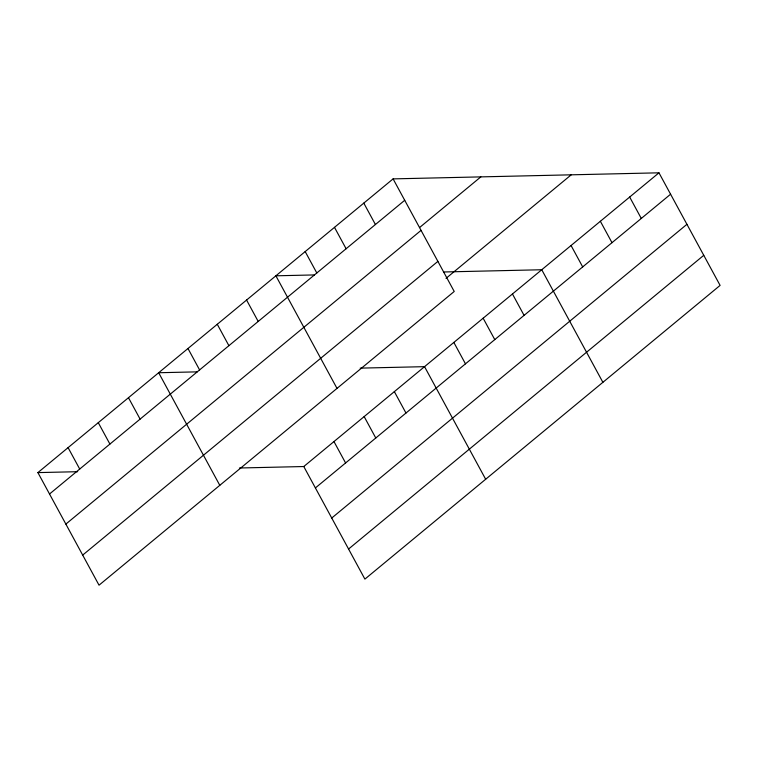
<?xml version="1.0" encoding="UTF-8"?>
<svg xmlns="http://www.w3.org/2000/svg" width="758" height="758" viewBox="0 0 758 758"><rect width="100%" height="100%" fill="white"/><g stroke="black" fill="none" stroke-linecap="round" stroke-linejoin="round"><path stroke-width="1.14" d="M393.099 178.888L454.222 291.47L99.033 585.185L37.9 472.604L393.099 178.888L658.967 172.815L720.1 285.396L364.901 579.112L303.778 466.53L239.433 467.999M49.526 494.008L404.715 200.292M419.562 227.552L480.837 176.879M65.861 524.1L421.06 230.375M82.688 555.093L437.887 261.377M446.026 278.357L571.229 174.814M303.778 466.53L658.967 172.815M315.394 487.934L670.593 194.219M331.739 518.027L686.928 224.311M348.566 549.029L703.765 255.313M314.485 274.927L275.884 275.808L337.007 388.399M443.591 271.98L541.752 269.744L602.885 382.326M197.269 371.856L158.668 372.737L219.792 485.319M360.202 368.132L424.546 366.664L485.67 479.255M37.9 472.604L77.676 471.694M629.671 197.042L641.287 218.456M600.364 221.279L611.99 242.683M571.058 245.507L582.684 266.911M512.455 293.971L524.072 315.375M483.149 318.208L494.775 339.612M453.843 342.436L465.469 363.84M363.793 203.116L375.418 224.52M334.486 227.343L346.112 248.757M394.349 391.63L405.975 413.044M305.19 251.58L316.806 272.984M364.162 416.597L375.779 438.001M333.965 441.563L345.591 462.967M246.577 300.045L258.203 321.449M217.271 324.272L228.897 345.676M187.975 348.509L199.591 369.913M128.472 397.704L140.097 419.108M98.284 422.67L109.91 444.074M68.087 447.637L79.713 469.041"/></g></svg>
